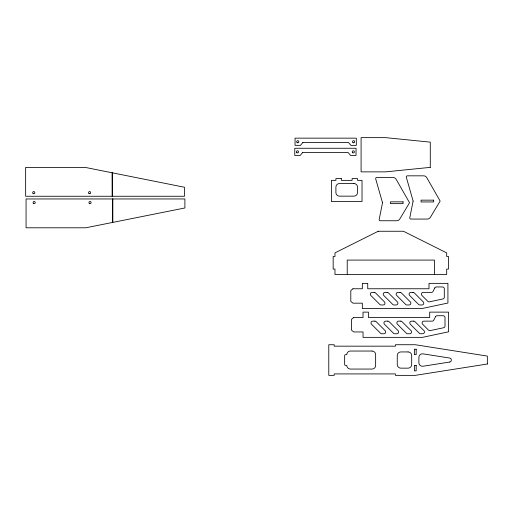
<?xml version="1.0" encoding="UTF-8"?>
<svg xmlns="http://www.w3.org/2000/svg" width="513" height="513" viewBox="0 0 513 513"><rect width="100%" height="100%" fill="white"/><g stroke="black" fill="none" stroke-linecap="round" stroke-linejoin="round"><path stroke-width="0.77" d="M112.828 222.386L112.828 198.961M112.719 222.411L184.898 207.97L184.898 198.961L26.06 198.961L26.06 227.791L85.799 227.791L112.539 222.443L112.539 198.961M347.583 274.493L434.069 274.493M112.135 172.785L184.488 187.251L184.488 196.261L25.65 196.261L25.65 167.437L85.389 167.437L112.135 172.785L112.135 196.261M112.328 172.823L112.418 196.261M382.518 202.738L379.171 219.461A1.084 1.084 0 0 0 380.229 220.757L396.69 220.757A3.604 3.604 0 0 0 399.781 219.006L409.541 202.738L396.164 179.326A3.604 3.604 0 0 0 393.041 177.511L376.741 177.511A1.084 1.084 0 0 0 375.702 178.89L382.518 202.738M413.125 201.051L409.778 217.781A1.084 1.084 0 0 0 410.836 219.07L427.297 219.07A3.604 3.604 0 0 0 430.388 217.32L440.154 201.051L426.771 177.645A3.604 3.604 0 0 0 423.648 175.831L407.348 175.831A1.084 1.084 0 0 0 406.309 177.203L413.125 201.051M434.806 287.953L433.1 291.371A1.802 1.802 0 0 1 431.484 292.365L423.187 292.365A1.802 1.802 0 0 0 421.91 295.443L427.81 301.343A1.802 1.802 0 0 0 429.458 301.83L442.886 298.976A1.802 1.802 0 0 0 444.316 297.213L444.316 288.761A1.802 1.802 0 0 0 442.514 286.959L436.416 286.959A1.802 1.802 0 0 0 434.806 287.953M435.499 316.726L433.793 320.144A1.802 1.802 0 0 1 432.183 321.138L423.879 321.138A1.802 1.802 0 0 0 422.603 324.216L428.502 330.115A1.802 1.802 0 0 0 430.15 330.603L443.578 327.749A1.802 1.802 0 0 0 445.008 325.986L445.008 317.534A1.802 1.802 0 0 0 443.206 315.732L437.108 315.732A1.802 1.802 0 0 0 435.499 316.726M302.875 142.479L300.451 145.359L295.046 145.359L295.046 138.151L356.311 138.151L356.311 145.359L350.905 145.359L348.487 142.479L302.875 142.479M302.593 152.585L300.176 155.471L294.77 155.471L294.77 148.263L356.028 148.263L356.028 155.471L350.623 155.471L348.205 152.585L302.593 152.585M352.963 288.761L350.796 290.576L350.796 301.362L352.963 303.177L362.332 303.177L362.332 308.582L421.789 308.582L447.92 303.029L447.92 283.356L428.996 283.356L428.996 288.761L367.738 288.761L367.738 283.356L362.332 283.356L362.332 288.761L352.963 288.761M353.656 317.534L351.495 319.349L351.495 330.135L353.656 331.949L363.024 331.949L363.024 337.355L422.481 337.355L448.612 331.802L448.612 312.128L429.689 312.128L429.689 317.534L368.43 317.534L368.43 312.128L363.024 312.128L363.024 317.534L353.656 317.534M378.216 231.254L334.97 252.877L334.97 256.481L333.168 256.481L333.168 269.094L334.97 269.094L334.97 274.493L347.224 274.493L347.224 260.085L434.434 260.085L434.434 274.493L446.682 274.493L446.682 269.094L448.484 269.094L448.484 256.481L446.682 256.481L446.682 252.877L403.442 231.254L378.216 231.254M449.792 362.024L423.045 366.237A3.604 3.604 0 0 1 418.884 362.678L418.884 357.414A3.604 3.604 0 0 1 423.045 353.855L449.792 358.068A1.802 1.802 0 0 1 451.312 359.85L451.312 360.248A1.802 1.802 0 0 1 449.792 362.024M487.35 364.012L415.28 375.362L395.459 375.362L395.459 373.919L334.194 373.919L334.194 375.362L328.788 375.362L328.788 344.73L334.194 344.73L334.194 346.172L395.459 346.172L395.459 344.73L415.28 344.73L487.35 356.086L487.35 364.012M430.279 167.366L385.59 171.874L361.088 171.874L361.088 137.638L385.59 137.638L430.279 142.139L430.279 167.366M341.305 178.562L335.9 178.562L335.9 180.364L331.398 180.364L331.398 201.558L362.024 201.558L362.024 180.364L357.523 180.364L357.523 178.562L352.117 178.562L352.117 180.364L341.305 180.364L341.305 178.562M353.919 183.539L339.503 183.539A3.604 3.604 0 0 0 335.9 187.142L335.9 192.548A3.604 3.604 0 0 0 339.503 196.152L353.919 196.152A3.604 3.604 0 0 0 357.523 192.548L357.523 187.142A3.604 3.604 0 0 0 353.919 183.539M433.665 200.153L421.051 200.153L421.051 201.955L433.665 201.955L433.665 200.153M403.058 201.84L390.444 201.84L390.444 203.642L403.058 203.642L403.058 201.84M374.195 292.365L372.085 292.365A1.802 1.802 0 0 0 370.809 295.443L379.819 304.446A1.802 1.802 0 0 0 381.095 304.978L383.205 304.978A1.802 1.802 0 0 0 384.481 301.901L375.471 292.891A1.802 1.802 0 0 0 374.195 292.365M387.129 292.365L385.019 292.365A1.802 1.802 0 0 0 383.743 295.443L392.753 304.446A1.802 1.802 0 0 0 394.029 304.978L396.139 304.978A1.802 1.802 0 0 0 397.408 301.901L388.405 292.891A1.802 1.802 0 0 0 387.129 292.365M400.057 292.365L397.947 292.365A1.802 1.802 0 0 0 396.677 295.443L405.687 304.446A1.802 1.802 0 0 0 406.956 304.978L409.066 304.978A1.802 1.802 0 0 0 410.342 301.901L401.333 292.891A1.802 1.802 0 0 0 400.057 292.365M412.991 292.365L410.881 292.365A1.802 1.802 0 0 0 409.605 295.443L418.614 304.446A1.802 1.802 0 0 0 419.89 304.978L422 304.978A1.802 1.802 0 0 0 423.276 301.901L414.267 292.891A1.802 1.802 0 0 0 412.991 292.365M374.888 321.138L372.778 321.138A1.802 1.802 0 0 0 371.508 324.216L380.511 333.226A1.802 1.802 0 0 0 381.787 333.751L383.897 333.751A1.802 1.802 0 0 0 385.173 330.673L376.164 321.664A1.802 1.802 0 0 0 374.888 321.138M387.822 321.138L385.712 321.138A1.802 1.802 0 0 0 384.436 324.216L393.445 333.226A1.802 1.802 0 0 0 394.721 333.751L396.831 333.751A1.802 1.802 0 0 0 398.107 330.673L389.098 321.664A1.802 1.802 0 0 0 387.822 321.138M400.756 321.138L398.639 321.138A1.802 1.802 0 0 0 397.37 324.216L406.379 333.226A1.802 1.802 0 0 0 407.649 333.751L409.765 333.751A1.802 1.802 0 0 0 411.035 330.673L402.025 321.664A1.802 1.802 0 0 0 400.756 321.138M413.683 321.138L411.573 321.138A1.802 1.802 0 0 0 410.297 324.216L419.307 333.226A1.802 1.802 0 0 0 420.583 333.751L422.693 333.751A1.802 1.802 0 0 0 423.969 330.673L414.959 321.664A1.802 1.802 0 0 0 413.683 321.138M416.178 349.238L414.376 349.238L414.376 354.643L416.178 354.643L416.178 349.238M372.034 351.039L350.411 351.039A3.604 3.604 0 0 0 346.807 354.643L345.73 354.643A1.084 1.084 0 0 0 344.646 355.721L344.646 364.371A1.084 1.084 0 0 0 345.73 365.455L346.807 365.455A3.604 3.604 0 0 0 350.411 369.059L372.034 369.059A3.604 3.604 0 0 0 375.638 365.455L375.638 354.643A3.604 3.604 0 0 0 372.034 351.039M408.072 351.937L400.865 351.937A3.604 3.604 0 0 0 397.261 355.541L397.261 364.551A3.604 3.604 0 0 0 400.865 368.154L408.072 368.154A3.604 3.604 0 0 0 411.676 364.551L411.676 355.541A3.604 3.604 0 0 0 408.072 351.937M416.178 365.455L414.376 365.455L414.376 370.861L416.178 370.861L416.178 365.455M297.213 142.691A1.084 1.084 0 0 0 298.835 141.755A1.084 1.084 0 0 0 297.213 140.819A1.084 1.084 0 0 0 297.213 142.691M353.066 142.691A1.084 1.084 0 0 0 354.688 141.755A1.084 1.084 0 0 0 353.066 140.819A1.084 1.084 0 0 0 353.066 142.691M296.867 152.759A1.084 1.084 0 0 0 298.547 151.944A1.084 1.084 0 0 0 296.995 150.893A1.084 1.084 0 0 0 296.867 152.759M352.72 152.759A1.084 1.084 0 0 0 354.406 151.944A1.084 1.084 0 0 0 352.854 150.893A1.084 1.084 0 0 0 352.72 152.759M33.627 203.501A1.084 1.084 0 0 0 35.25 202.564A1.084 1.084 0 0 0 33.627 201.628A1.084 1.084 0 0 0 33.627 203.501M89.48 203.501A1.084 1.084 0 0 0 91.102 202.564A1.084 1.084 0 0 0 89.48 201.628A1.084 1.084 0 0 0 89.48 203.501M33.153 193.555A1.084 1.084 0 0 0 34.839 192.734A1.084 1.084 0 0 0 33.287 191.689A1.084 1.084 0 0 0 33.153 193.555M89.076 193.593A1.084 1.084 0 0 0 90.698 192.657A1.084 1.084 0 0 0 89.076 191.721A1.084 1.084 0 0 0 89.076 193.593"/></g></svg>
